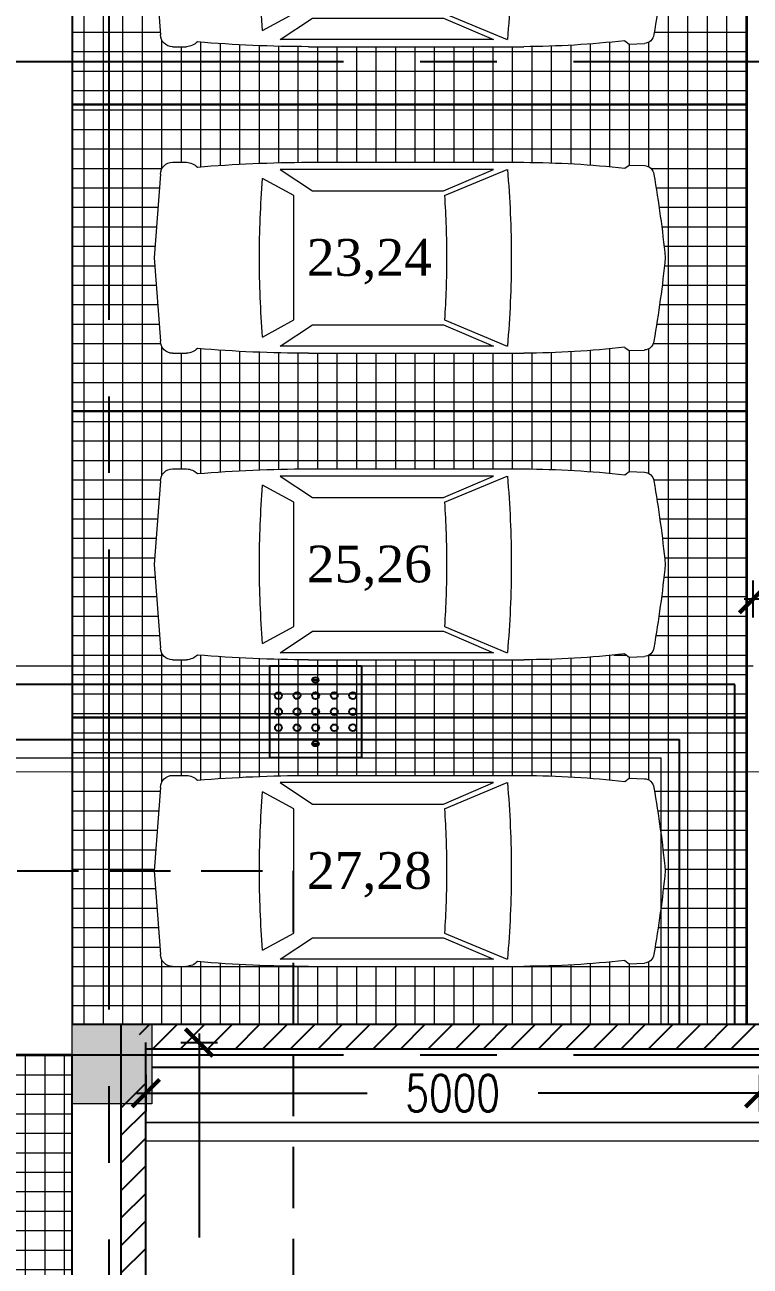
# Model space of a CAD drawing. Header units: millimetres. Extents: x -2076597 to 16308595, y -4402071 to 17875273.
# Drawn here: x -2034734 to -2028823, y -4035805 to -4025682 of the extents above; entities that cross this region are included whole.
import ezdxf
from ezdxf.lldxf.tags import DXFTag

# ---------------------------------------------------------------- set-up
doc = ezdxf.new("R2010")
doc.units = ezdxf.units.MM
doc.linetypes.add('CENTER2', pattern=[1.125, 0.75, -0.125, 0.125, -0.125])
doc.linetypes.add('DASHED2', pattern=[0.375, 0.25, -0.125])
for name, color, linetype, lineweight in [('A- REF LINES', 5, 'Continuous', 9), ('A-BOUNDARY LINES', 4, 'Continuous', 25), ('A-COL HATCH', 252, 'Continuous', 9), ('A-DETL-GENF', 92, 'Continuous', 9), ('A-ELEV FINEWALL', 6, 'Continuous', 9), ('G-IMPT', 8, 'Continuous', 9), ('S-COLS', 7, 'Continuous', 9), ('TA 01 COMMENTS', 250, 'Continuous', 9)]:
    doc.layers.add(name, color=color, linetype=linetype, lineweight=lineweight)
for name, color, linetype in [('A-CAR', 251, 'Continuous'), ('A-CAR NOS', 8, 'Continuous'), ('A-DIMS', 4, 'Continuous'), ('A-SLAB SINING', 252, 'Continuous'), ('A-WALL', 2, 'Continuous'), ('A-WALL HATCH', 8, 'Continuous'), ('PL-DRAIN', 201, 'Continuous'), ('PL-SWD', 134, 'Continuous'), ('S-BEAM', 4, 'DASHED2'), ('S-GRID', 252, 'CENTER2'), ('TABULAR', 7, 'Continuous')]:
    doc.layers.add(name, color=color, linetype=linetype)
doc.styles.add('ROMANS', font='romans.shx', dxfattribs={"width": 0.75})
doc.styles.add('TNR 300', font='times.ttf', dxfattribs={"height": 600})
tags = doc.linetypes.add('Sheet-A1-BLOCK-12$0$DASHDOT2', pattern=[0.5, 0.25, -0.125, 0, -0.125]).pattern_tags.tags
tags[10:11] = [DXFTag(74, 4), DXFTag(75, 0), DXFTag(340, '0'), DXFTag(46, 1.0), DXFTag(50, 0.0), DXFTag(44, 0.0), DXFTag(45, 0.0)]
tags[8:9] = [DXFTag(74, 4), DXFTag(75, 0), DXFTag(340, '0'), DXFTag(46, 1.0), DXFTag(50, 0.0), DXFTag(44, 0.0), DXFTag(45, 0.0)]
tags[6:7] = [DXFTag(74, 4), DXFTag(75, 0), DXFTag(340, '0'), DXFTag(46, 1.0), DXFTag(50, 0.0), DXFTag(44, 0.0), DXFTag(45, 0.0)]
tags[4:5] = [DXFTag(74, 4), DXFTag(75, 0), DXFTag(340, '0'), DXFTag(46, 1.0), DXFTag(50, 0.0), DXFTag(44, 0.0), DXFTag(45, 0.0)]
doc.dimstyles.new('DIMM-100', dxfattribs={"dimscale": 150, "dimtxt": 2, "dimasz": 1.5, "dimexe": 1, "dimexo": 0, "dimgap": 2, "dimtad": 0, "dimtoh": 1, "dimdec": 0, "dimzin": 0, "dimdsep": 46, "dimtxsty": 'ROMANS', "dimblk": 'ARCHTICK', "dimcen": 1.5, "dimdle": 0.5, "dimclrd": 8, "dimclre": 8, "dimclrt": 256, "dimazin": 0, "dimtfac": 1, "dimtdec": 0, "dimtix": 1, "dimtofl": 0, "dimtmove": 2, "dimatfit": 3, "dimldrblk": 'DOT', "dimfxl": 0, "dimtolj": 1, "dimtzin": 0, "dimarcsym": 0})
pattern_1 = [(90, (1802100.65, 14255432.13), (-158.75, 1e-14), []), (180, (1802100.65, 14255432.13), (-1e-14, -158.75), [])]

# ---------------------------------------------------------------- blocks, each defined once
blk = doc.blocks.new('CAR_0001 - CAR_dwg_AV-LSP01-273113--1_ BASEMENT')
at = {"layer": 'G-IMPT'}
for p, q in [((-2319, 915), (-2182, 915)), ((-990, 915), (1117, 915)), ((340, 589), (955, 845)), ((340, -628), (955, -884)), ((-2319, -954), (-2182, -954)), ((-990, -954), (1117, -954))]:
    blk.add_line(p, q, dxfattribs=at)
at = {"layer": 'G-IMPT', "flags": 128}
for points in [[(2103, 857), (2147, 889), (2297, 883)], [(-2436, -837), (-2500, -19), (-2436, 798)], [(-1438, 756), (-1131, 589), (-1131, -19), (-1131, -628), (-1438, -794)], [(2103, -895), (2147, -927), (2297, -921)]]:
    blk.add_lwpolyline(points, dxfattribs=at)
for points in [[(331, 636), (820, 845), (-1266, 845), (-949, 636)], [(331, -674), (820, -884), (-1266, -884), (-949, -674)]]:
    blk.add_lwpolyline(points, close=True, dxfattribs=at)
at = {"layer": 'G-IMPT'}
for centre, radius, start, end in [((-2319, 798), 117, 90, 180), ((-2190, 753), 162, 45.3243, 87.3159), ((-958, -12475), 13390, 90.1348, 94.7869), ((1063, -8363), 9278, 83.5611, 89.6612), ((2294, 789), 93.4, 4.5136, 88.1591), ((7798, -8), 9267, 175.2746, 180.0722), ((-8158, 23), 9151, 359.7334, 5.1524), ((-8484, -1119), 11039, 5.715, 9.9907), ((-6963, 56), 7323, 359.4134, 4.1768), ((7798, -31), 9267, 179.9278, 184.7254), ((-6963, -94), 7323, 355.8232, 0.5866), ((-8158, -62), 9151, 354.8476, 0.2666), ((-8484, 1080), 11039, 350.0093, 354.285), ((-2319, -837), 117, 180, 270), ((2294, -828), 93.4, 271.8409, 355.4864), ((-2190, -792), 162, 272.6841, 314.6757), ((-958, 12436), 13390, 265.2131, 269.8652), ((1063, 8324), 9278, 270.3388, 276.4389)]:
    blk.add_arc(centre, radius, start, end, dxfattribs=at)
blk = doc.blocks.new('5.5X2.5 CAR')
at = {"layer": 'A-CAR'}
blk.add_line((563485, -1042391), (563485, -1037391), dxfattribs=at)
blk.add_lwpolyline([(560985, -1042641), (563485, -1042641), (563485, -1037141), (560985, -1037141)], close=True, dxfattribs=at)
at = {"layer": 'A-CAR', "extrusion": (0, 0, -1), "xscale": 0.8333333333333715, "yscale": 0.8333333333333715, "zscale": -0.8333333333333715, "rotation": 270}
blk.add_blockref('CAR_0001 - CAR_dwg_AV-LSP01-273113--1_ BASEMENT', (-562219, -1039891), dxfattribs=at)
blk = doc.blocks.new('_ArchTick')
at = {"color": 0, "linetype": 'ByBlock', "const_width": 0.15}
blk.add_lwpolyline([(-0.5, -0.5), (0.5, 0.5)], dxfattribs=at)
blk = doc.blocks.new('*D311')
at = {"layer": 'A-DIMS', "color": 8, "linetype": 'Continuous', "lineweight": -2, "transparency": 16777216}
for p, q in [((-2033464, -4033982), (-2033164, -4033982)), ((-2033464, -4038552), (-2033164, -4038552))]:
    blk.add_line(p, q, dxfattribs=at)
at = {"layer": 'A-DIMS', "color": 8, "lineweight": -2, "transparency": 16777216}
for p, q in [((-2033314, -4033907), (-2033314, -4035571)), ((-2033314, -4038627), (-2033314, -4036964))]:
    blk.add_line(p, q, dxfattribs=at)
at = {"layer": 'Defpoints', "color": 0, "transparency": 16777216}
for p in [(-2033748, -4033982), (-2033748, -4038552), (-2033314, -4038552)]:
    blk.add_point(p, dxfattribs=at)
at = {"layer": 'A-DIMS', "color": 8, "lineweight": -2, "transparency": 16777216, "xscale": 225, "yscale": 225, "zscale": 225}
for p, rotation in [((-2033314, -4033982), 90), ((-2033314, -4038552), 270)]:
    blk.add_blockref('_ArchTick', p, dxfattribs=dict(at, rotation=rotation))
at = {"layer": 'A-DIMS', "transparency": 16777216, "insert": (-2033314, -4036267), "char_height": 300, "attachment_point": 5, "rotation": 90, "style": 'ROMANS'}
blk.add_mtext('\\A1;4570', dxfattribs=at)
blk = doc.blocks.new('_Dot')
at = {"color": 0, "linetype": 'ByBlock', "lineweight": -2}
blk.add_line((-0.5, 0), (-1, 0), dxfattribs=at)
at = {"color": 0, "linetype": 'ByBlock', "const_width": 0.5}
blk.add_lwpolyline([(-0.25, 0, 1), (0.25, 0, 1)], format="xyb", close=True, dxfattribs=at)
blk = doc.blocks.new('*D312')
at = {"layer": 'A-DIMS', "color": 8, "linetype": 'Continuous', "lineweight": -2, "transparency": 16777216}
for p, q in [((-2033748, -4034244), (-2033748, -4034544)), ((-2028748, -4034244), (-2028748, -4034544))]:
    blk.add_line(p, q, dxfattribs=at)
at = {"layer": 'A-DIMS', "color": 8, "lineweight": -2, "transparency": 16777216}
for p, q in [((-2033823, -4034394), (-2031944, -4034394)), ((-2028673, -4034394), (-2030551, -4034394))]:
    blk.add_line(p, q, dxfattribs=at)
at = {"layer": 'Defpoints', "color": 0, "transparency": 16777216}
for p in [(-2033748, -4033982), (-2028748, -4034032), (-2028748, -4034394)]:
    blk.add_point(p, dxfattribs=at)
at = {"layer": 'A-DIMS', "color": 8, "lineweight": -2, "transparency": 16777216, "xscale": 225, "yscale": 225, "zscale": 225, "rotation": 180}
blk.add_blockref('_ArchTick', (-2033748, -4034394), dxfattribs=at)
at = {"layer": 'A-DIMS', "color": 8, "lineweight": -2, "transparency": 16777216, "xscale": 225, "yscale": 225, "zscale": 225}
blk.add_blockref('_ArchTick', (-2028748, -4034394), dxfattribs=at)
at = {"layer": 'A-DIMS', "transparency": 16777216, "insert": (-2031248, -4034394), "char_height": 300, "attachment_point": 5, "style": 'ROMANS'}
blk.add_mtext('\\A1;5000', dxfattribs=at)
blk = doc.blocks.new('BASEMENT COLUMNS')
at = {"layer": 'A-COL HATCH'}
h = blk.add_hatch(color=256, dxfattribs=at)
h.paths.add_polyline_path([(-3677403.5, -18289964.2), (-3678053.5, -18289964.2), (-3678053.5, -18289314.2), (-3677403.5, -18289314.2)])
h.paths.add_polyline_path([(-3685553.5, -18289964.2), (-3686203.5, -18289964.2), (-3686203.5, -18289314.2), (-3685553.5, -18289314.2)])
h.paths.add_polyline_path([(-3685553.5, -18279314.2), (-3686203.5, -18279314.2), (-3686203.5, -18278664.2), (-3685553.5, -18278664.2)])
h.paths.add_polyline_path([(-3677403.5, -18279314.2), (-3678053.5, -18279314.2), (-3678053.5, -18278664.2), (-3677403.5, -18278664.2)])
at = {"layer": 'S-COLS'}
blk.add_lwpolyline([(-3677403.5, -18289964.2), (-3678053.5, -18289964.2), (-3678053.5, -18289314.2), (-3677403.5, -18289314.2)], close=True, dxfattribs=at)
at = {"layer": 'S-GRID', "ltscale": 5000}
for p, q in [((-3677753.5, -18306068.8), (-3677753.5, -18245240.3)), ((-3718968.2, -18281464.2), (-3653689, -18281464.2)), ((-3718968.2, -18289564.2), (-3653689, -18289564.2))]:
    blk.add_line(p, q, dxfattribs=at)
blk = doc.blocks.new('SEC LINES')
at = {"layer": 'A-ELEV FINEWALL', "color": 7, "linetype": 'Sheet-A1-BLOCK-12$0$DASHDOT2', "ltscale": 4000, "const_width": 10}
blk.add_lwpolyline([(-3817613, -18368005), (-3871757, -18368005)], dxfattribs=at)
blk = doc.blocks.new('*D412')
at = {"layer": 'A-WALL', "color": 8, "lineweight": -2, "transparency": 16777216}
for p, q in [((-2028798, -4030514), (-2028798, -4030214)), ((-2026748, -4030514), (-2026748, -4030214)), ((-2028873, -4030364), (-2028469, -4030364)), ((-2026673, -4030364), (-2027076, -4030364))]:
    blk.add_line(p, q, dxfattribs=at)
at = {"layer": 'Defpoints', "color": 0, "transparency": 16777216}
for p in [(-2026748, -4030364), (-2028798, -4030832), (-2026748, -4030832)]:
    blk.add_point(p, dxfattribs=at)
at = {"layer": 'A-WALL', "color": 8, "lineweight": -2, "transparency": 16777216, "xscale": 225, "yscale": 225, "zscale": 225, "rotation": 180}
blk.add_blockref('_ArchTick', (-2028798, -4030364), dxfattribs=at)
at = {"layer": 'A-WALL', "color": 8, "lineweight": -2, "transparency": 16777216, "xscale": 225, "yscale": 225, "zscale": 225}
blk.add_blockref('_ArchTick', (-2026748, -4030364), dxfattribs=at)
at = {"layer": 'A-WALL', "transparency": 16777216, "insert": (-2027773, -4030364), "char_height": 300, "attachment_point": 5, "style": 'ROMANS'}
blk.add_mtext('\\A1;2050', dxfattribs=at)
blk = doc.blocks.new('RRRRR')
at = {"layer": 'PL-DRAIN', "color": 20, "ltscale": 0.2}
for p, q in [((-0.816, 0.764), (-1.101, -0.194)), ((0.142, 0.479), (-0.816, 0.764)), ((0.085, 0.288), (-0.873, 0.573)), ((-0.401, 0.484), (-0.358, 0.471)), ((0.142, 0.479), (-0.142, -0.479)), ((-0.085, -0.288), (-1.044, -0.003)), ((-0.142, -0.479), (-1.101, -0.194)), ((-0.599, -0.182), (-0.556, -0.195))]:
    blk.add_line(p, q, dxfattribs=at)
at = {"layer": 'PL-DRAIN', "color": 7}
for centre, start_param, end_param in [((-0.814, 0.428), 0.000099, 6.283284), ((-0.62, 0.371), 0.00011, 6.283295), ((-0.863, 0.26), 0.000099, 6.283284), ((-0.427, 0.313), -7.053668443113281e-05, 6.283114770495155), ((-0.233, 0.256), -0.00005, 6.283135), ((-0.67, 0.203), -7.053668443113281e-05, 6.283114770495155), ((-0.477, 0.145), -0.00005, 6.283135), ((-0.04, 0.198), 5.449487416631094e-05, 6.283239802053752), ((-0.913, 0.093), -7.053668443113281e-05, 6.283114770495155), ((-0.72, 0.035), -0.00005, 6.283135), ((-0.526, -0.022), 5.449487416631094e-05, 6.283239802053752), ((-0.283, 0.088), 5.449487416631094e-05, 6.283239802053752), ((-0.09, 0.03), -0.000006, 6.283179), ((-0.333, -0.08), -0.000006, 6.283179), ((-0.14, -0.137), -0.000006, 6.283179)]:
    blk.add_ellipse(centre, major_axis=(0.0359, -0.0107), ratio=1, start_param=start_param, end_param=end_param, dxfattribs=at)
at = {"layer": 'PL-DRAIN', "color": 20, "ltscale": 0.2}
for centre, major_axis, start_param, end_param in [((-0.403, 0.485), (0.0141, -0.0042), 3.143101, 3.745302), ((-0.403, 0.485), (0.0141, -0.0042), 2.539735, 3.141935), ((-0.39, 0.489), (0.0278, -0.0082), 3.744111, 4.170375), ((-0.394, 0.474), (0.0277, -0.0083), 2.116493, 2.542756), ((-0.379, 0.499), (0.0422, -0.0125), 4.170063, 4.467787), ((-0.401, 0.484), (0.00226, -0.00067), 0.001249, 6.284434), ((-0.39, 0.459), (0.0421, -0.0126), 1.817098, 2.114821), ((-0.368, 0.517), (0.0623, -0.0185), 4.468697, 4.713306), ((-0.391, 0.438), (0.0623, -0.0185), 1.571855, 1.816463), ((-0.368, 0.517), (0.0623, -0.0185), -1.570167, -1.325558), ((-0.391, 0.438), (0.0623, -0.0185), 1.327089, 1.571698), ((-0.369, 0.496), (0.0422, -0.0125), -1.324996, -1.027272), ((-0.358, 0.471), (0.00226, -0.00067), 0.001249, 6.284434), ((-0.381, 0.456), (0.0422, -0.0125), 1.029324, 1.327047), ((-0.365, 0.482), (0.0278, -0.0082), -1.028254, -0.60199), ((-0.37, 0.466), (0.0278, -0.0083), 0.603555, 1.029818), ((-0.356, 0.471), (0.0141, -0.0042), -0.601712, 0.000488), ((-0.356, 0.471), (0.0141, -0.0042), 0.001727, 0.603928), ((-0.601, -0.182), (0.0141, -0.0042), 3.143187, 3.745387), ((-0.601, -0.182), (0.0141, -0.0042), 2.539735, 3.141935), ((-0.588, -0.177), (0.0278, -0.0083), 3.745898, 4.172161), ((-0.592, -0.193), (0.0278, -0.0082), 2.113428, 2.539692), ((-0.577, -0.167), (0.0422, -0.0125), 4.170518, 4.468242), ((-0.599, -0.182), (0.00226, -0.00067), -0.000976, 6.282209), ((-0.589, -0.207), (0.0422, -0.0125), 1.815128, 2.112852), ((-0.566, -0.149), (0.0623, -0.0185), 4.468696, 4.713305), ((-0.59, -0.228), (0.0623, -0.0185), 1.571582, 1.816191), ((-0.566, -0.149), (0.0623, -0.0185), -1.570172, -1.325564), ((-0.59, -0.228), (0.0623, -0.0185), 1.327208, 1.571816), ((-0.567, -0.17), (0.0422, -0.0125), -1.324992, -1.027269), ((-0.556, -0.195), (0.00226, -0.00067), -0.000976, 6.282209), ((-0.579, -0.21), (0.0422, -0.0125), 1.029126, 1.32685), ((-0.563, -0.185), (0.0278, -0.0083), -1.026884, -0.600621), ((-0.568, -0.2), (0.0278, -0.0082), 0.602135, 1.028398), ((-0.554, -0.196), (0.0141, -0.0042), -0.602334, -0.000133), ((-0.554, -0.196), (0.0141, -0.0042), -0.000243, 0.601958)]:
    blk.add_ellipse(centre, major_axis=major_axis, ratio=1, start_param=start_param, end_param=end_param, dxfattribs=at)
blk = doc.blocks.new('plumbing lines')
at = {"layer": 'PL-DRAIN', "lineweight": -2, "ltscale": 0.25}
blk.add_line((-3724770, -18289314), (-3724770, -18287143), dxfattribs=at)
for points in [[(-3732870, -18286393), (-3753456, -18286393), (-3753456, -18287143), (-3724770, -18287143)], [(-3724020, -18286393), (-3732120, -18286393)], [(-3728920, -18289514), (-3724770, -18289514)], [(-3724770, -18289514), (-3717996, -18289515)], [(-3728970, -18290264), (-3717996, -18290265)]]:
    blk.add_lwpolyline(points, dxfattribs=at)
at = {"layer": 'PL-SWD'}
for p, q in [((-3724170, -18289314), (-3724170, -18286543)), ((-3724620, -18289314), (-3724620, -18286993))]:
    blk.add_line(p, q, dxfattribs=at)
for points in [[(-3732720, -18286543), (-3753306, -18286543), (-3753306, -18286993), (-3724620, -18286993)], [(-3724170, -18286543), (-3732270, -18286543)], [(-3728920, -18289664), (-3724620, -18289664)], [(-3724620, -18289664), (-3717996, -18289665)], [(-3728970, -18290114), (-3717996, -18290115)]]:
    blk.add_lwpolyline(points, dxfattribs=at)
at = {"layer": 'PL-DRAIN', "linetype": 'Continuous', "xscale": 750.0000000000097, "yscale": 750.0000000000097, "zscale": 750.0000000000097, "rotation": 16.55853624291834}
blk.add_blockref('RRRRR', (-3727213, -18286768), dxfattribs=at)
blk = doc.blocks.new('beams')
at = {"layer": 'S-BEAM', "color": 8, "linetype": 'DASHED2', "ltscale": 2000}
for p, q in [((-3732526, -18299627), (-3729526, -18299627)), ((-3729526, -18299627), (-3729526, -18304827))]:
    blk.add_line(p, q, dxfattribs=at)

msp = doc.modelspace()

# ---------------------------------------------------------------- hatches: boundary and pattern name
at = {"layer": 'A-DETL-GENF'}
h = msp.add_hatch(dxfattribs=at)
h.set_pattern_fill('ANSI37', color=252, scale=50, angle=45)
h.set_pattern_definition(pattern_1)
h.paths.add_polyline_path([(-2034347.9, -4023832.1), (-2032547.9, -4023832.1), (-2032547.9, -4024304.4, 0.0175034), (-2033328, -4024342.3, 0.1853014), (-2033416.6, -4024303.4), (-2033530.8, -4024303.4, 0.4142136), (-2033628.1, -4024400.7), (-2033681.4, -4025082.1), (-2033628.1, -4025763.5, 0.4142136), (-2033530.8, -4025860.8), (-2033416.6, -4025860.8, 0.1853014), (-2033328, -4025821.9, 0.0175034), (-2032547.9, -4025859.8), (-2032547.9, -4026332.1), (-2034347.9, -4026332.1)])
h.paths.add_polyline_path([(-2032547.9, -4025859.8, 0.0027974), (-2032423, -4025860.8), (-2030666.9, -4025860.8, 0.026623), (-2029845.6, -4025812.2), (-2029809.2, -4025838.7), (-2029683.6, -4025833.7, 0.3820904), (-2029608.5, -4025762, 0.0186586), (-2029514.7, -4025082.1, 0.0186586), (-2029608.5, -4024402.2, 0.377706), (-2029682.4, -4024330.5), (-2029809.2, -4024325.5), (-2029845.6, -4024352, 0.026623), (-2030666.9, -4024303.4), (-2032423, -4024303.4, 0.0027974), (-2032547.9, -4024304.4), (-2032547.9, -4023832.1), (-2029097.9, -4023832.1), (-2028847.9, -4023832.1), (-2028847.9, -4026332.1), (-2032547.9, -4026332.1)])
h = msp.add_hatch(dxfattribs=at)
h.set_pattern_fill('ANSI37', color=252, scale=50, angle=45)
h.set_pattern_definition(pattern_1)
h.paths.add_polyline_path([(-2034347.9, -4026332.1), (-2032547.9, -4026332.1), (-2032547.9, -4026804.4, 0.0175034), (-2033328, -4026842.3, 0.1853014), (-2033416.6, -4026803.4), (-2033530.8, -4026803.4, 0.4142136), (-2033628.1, -4026900.7), (-2033681.4, -4027582.1), (-2033628.1, -4028263.5, 0.4142136), (-2033530.8, -4028360.8), (-2033416.6, -4028360.8, 0.1853014), (-2033328, -4028321.9, 0.0175034), (-2032547.9, -4028359.8), (-2032547.9, -4028832.1), (-2034347.9, -4028832.1)])
h.paths.add_polyline_path([(-2032547.9, -4028359.8, 0.0027974), (-2032423, -4028360.8), (-2030666.9, -4028360.8, 0.026623), (-2029845.6, -4028312.2), (-2029809.2, -4028338.7), (-2029683.6, -4028333.7, 0.3820904), (-2029608.5, -4028262, 0.0186586), (-2029514.7, -4027582.1, 0.0186586), (-2029608.5, -4026902.2, 0.377706), (-2029682.4, -4026830.5), (-2029809.2, -4026825.5), (-2029845.6, -4026852, 0.026623), (-2030666.9, -4026803.4), (-2032423, -4026803.4, 0.0027974), (-2032547.9, -4026804.4), (-2032547.9, -4026332.1), (-2029097.9, -4026332.1), (-2028847.9, -4026332.1), (-2028847.9, -4028832.1), (-2032547.9, -4028832.1)])
h = msp.add_hatch(dxfattribs=at)
h.set_pattern_fill('ANSI37', color=252, scale=50, angle=45)
h.set_pattern_definition(pattern_1)
h.paths.add_polyline_path([(-2034347.9, -4028832.1), (-2032547.9, -4028832.1), (-2032547.9, -4029304.4, 0.0175034), (-2033328, -4029342.3, 0.1853014), (-2033416.6, -4029303.4), (-2033530.8, -4029303.4, 0.4142136), (-2033628.1, -4029400.7), (-2033681.4, -4030082.1), (-2033628.1, -4030763.5, 0.4142136), (-2033530.8, -4030860.8), (-2033416.6, -4030860.8, 0.1853014), (-2033328, -4030821.9, 0.0175034), (-2032547.9, -4030859.8), (-2032547.9, -4031332.1), (-2034347.9, -4031332.1)])
h.paths.add_polyline_path([(-2032547.9, -4030859.8, 0.0027974), (-2032423, -4030860.8), (-2030666.9, -4030860.8, 0.026623), (-2029845.6, -4030812.2), (-2029809.2, -4030838.7), (-2029683.6, -4030833.7, 0.3820904), (-2029608.5, -4030762, 0.0186586), (-2029514.7, -4030082.1, 0.0186586), (-2029608.5, -4029402.2, 0.377706), (-2029682.4, -4029330.5), (-2029809.2, -4029325.5), (-2029845.6, -4029352, 0.026623), (-2030666.9, -4029303.4), (-2032423, -4029303.4, 0.0027974), (-2032547.9, -4029304.4), (-2032547.9, -4028832.1), (-2029097.9, -4028832.1), (-2028847.9, -4028832.1), (-2028847.9, -4031332.1), (-2032547.9, -4031332.1)])
h = msp.add_hatch(dxfattribs=at)
h.set_pattern_fill('ANSI37', color=252, scale=50, angle=45)
h.set_pattern_definition(pattern_1)
h.paths.add_polyline_path([(-2034347.9, -4031332.1), (-2032547.9, -4031332.1), (-2032547.9, -4031804.4, 0.0175034), (-2033328, -4031842.3, 0.1853014), (-2033416.6, -4031803.4), (-2033530.8, -4031803.4, 0.4142136), (-2033628.1, -4031900.7), (-2033681.4, -4032582.1), (-2033628.1, -4033263.5, 0.4142136), (-2033530.8, -4033360.8), (-2033416.6, -4033360.8, 0.1853014), (-2033328, -4033321.9, 0.0175034), (-2032547.9, -4033359.8), (-2032547.9, -4033832.1), (-2034347.9, -4033832.1)])
h.paths.add_polyline_path([(-2032547.9, -4033359.8, 0.0027974), (-2032423, -4033360.8), (-2030666.9, -4033360.8, 0.026623), (-2029845.6, -4033312.2), (-2029809.2, -4033338.7), (-2029683.6, -4033333.7, 0.3820904), (-2029608.5, -4033262, 0.0186586), (-2029514.7, -4032582.1, 0.0186586), (-2029608.5, -4031902.2, 0.377706), (-2029682.4, -4031830.5), (-2029809.2, -4031825.5), (-2029845.6, -4031852, 0.026623), (-2030666.9, -4031803.4), (-2032423, -4031803.4, 0.0027974), (-2032547.9, -4031804.4), (-2032547.9, -4031332.1), (-2029097.9, -4031332.1), (-2028847.9, -4031332.1), (-2028847.9, -4033832.1), (-2032547.9, -4033832.1)])
h = msp.add_hatch(dxfattribs=at)
h.set_pattern_fill('ANSI37', color=252, scale=50, angle=45)
h.set_pattern_definition([(90, (1802100.65, 14255183.97), (-158.75, 1e-14), []), (180, (1802100.65, 14255183.97), (-1e-14, -158.75), [])])
h.paths.add_polyline_path([(-2034347.9, -4034082.1), (-2034347.9, -4035882.1), (-2034820.2, -4035882.1, 0.0175034), (-2034858, -4035102, 0.1853014), (-2034819.2, -4035013.3), (-2034819.2, -4034899.2, 0.4142136), (-2034916.5, -4034801.8), (-2035597.9, -4034748.6), (-2036279.2, -4034801.8, 0.4142136), (-2036376.6, -4034899.2), (-2036376.6, -4035013.3, 0.1853014), (-2036337.7, -4035102, 0.0175034), (-2036375.6, -4035882.1), (-2036847.9, -4035882.1), (-2036847.9, -4034082.1)])
h.paths.add_polyline_path([(-2036375.6, -4035882.1, 0.0027974), (-2036376.6, -4036007), (-2036376.6, -4037763, 0.026623), (-2036327.9, -4038584.4), (-2036354.5, -4038620.8), (-2036349.5, -4038746.3, 0.3820904), (-2036277.8, -4038821.5, 0.0186586), (-2035597.9, -4038915.2, 0.0186586), (-2034918, -4038821.5, 0.377706), (-2034846.3, -4038747.5), (-2034841.3, -4038620.8), (-2034867.8, -4038584.4, 0.026623), (-2034819.2, -4037763), (-2034819.2, -4036007, 0.0027974), (-2034820.2, -4035882.1), (-2034347.9, -4035882.1), (-2034347.9, -4039332.1), (-2034347.9, -4039582.1), (-2036847.9, -4039582.1), (-2036847.9, -4035882.1)])
at = {"layer": 'A-SLAB SINING'}
h = msp.add_hatch(dxfattribs=at)
h.set_pattern_fill('ANSI32', color=8, scale=10, angle=325)
h.set_pattern_definition([(10, (1802100.65, 14255482.13), (-16.5399889, 93.80293847), []), (10, (1802137.43, 14255456.37), (-16.5399889, 93.80293847), [])])
h.paths.add_polyline_path([(-2022028.5, -4030055.7), (-2021493.8, -4026192.6), (-2021692, -4026165.1), (-2022226.6, -4030028.3)])
edge = h.paths.add_edge_path()
edge.add_line((-2023947.9, -4007482.1), (-2023947.9, -4007682.1))
edge.add_line((-2023947.9, -4007682.1), (-2022348.1, -4007682.1))
edge.add_arc((-2022348.1, -4010482.1), 2800, -7.87985, 90, ccw=False)
edge.add_line((-2019574.5, -4010866), (-2020107.8, -4014719.2))
edge.add_line((-2020107.8, -4014719.2), (-2019909.7, -4014746.7))
edge.add_line((-2019909.7, -4014746.7), (-2019376.4, -4010893.4))
edge.add_arc((-2022348.1, -4010482.1), 3000, 352.12015, 449.99998)
edge.add_line((-2022348.1, -4007482.1), (-2023947.9, -4007482.1))
h.paths.add_polyline_path([(-2053677.7, -4014544), (-2058975.9, -4026634), (-2058792.7, -4026714.3), (-2053494.6, -4014624.2)])
at = {"layer": 'A-WALL HATCH'}
h = msp.add_hatch(dxfattribs=at)
h.set_pattern_fill('ANSI31', color=256, scale=50)
h.set_pattern_definition([(45, (1802100.65, 14255482.13), (-112.2532015, 112.2532015), [])])
h.paths.add_polyline_path([(-2033747.9, -4037782.1), (-2033947.9, -4037782.1), (-2033947.9, -4038552.1), (-2033747.9, -4038552.1)])
edge = h.paths.add_edge_path()
edge.add_arc((-2034047.9, -4034082.1), 300, -70.52878, 0, ccw=False)
edge.add_line((-2033947.9, -4034364.9), (-2033947.9, -4037182.1))
edge.add_line((-2033947.9, -4037182.1), (-2033747.9, -4037182.1))
edge.add_line((-2033747.9, -4037182.1), (-2033747.9, -4034082.1))
edge = h.paths.add_edge_path()
edge.add_line((-2028747.9, -4033832.1), (-2033882, -4033832.1))
edge.add_arc((-2034067.6, -4034101.6), 327.2, 12.26089, 55.45058, ccw=False)
edge.add_line((-2033747.9, -4034032.1), (-2028747.9, -4034032.1))
edge.add_line((-2028747.9, -4034032.1), (-2028747.9, -4033832.1))

# ---------------------------------------------------------------- linework, layer by layer
at = {"layer": 'A-WALL'}
for p, q in [((-2033947.9, -4033832.1), (-2028747.9, -4033832.1)), ((-2033947.9, -4038552.1), (-2033947.9, -4033832.1)), ((-2033747.9, -4038552.1), (-2033747.9, -4033982.1)), ((-2033747.9, -4034032.1), (-2028747.9, -4034032.1))]:
    msp.add_line(p, q, dxfattribs=at)

# ---------------------------------------------------------------- block references
at = {"layer": 'A- REF LINES'}
msp.add_blockref('SEC LINES', (1802100.7, 14336231.1), dxfattribs=at)
at = {"layer": 'A-BOUNDARY LINES', "rotation": 90.00000000000001}
for p in [(-3071489.1, -4587317), (-3071489.1, -4589817), (-3071489.1, -4592317), (-3071489.1, -4594817)]:
    msp.add_blockref('5.5X2.5 CAR', p, dxfattribs=at)
at = {"layer": 'A-BOUNDARY LINES'}
msp.add_blockref('5.5X2.5 CAR', (-2597832.7, -2996940.9), dxfattribs=at)
at = {"layer": 'A-WALL'}
msp.add_blockref('beams', (1696978.1, 14267045), dxfattribs=at)
at = {"layer": 'TA 01 COMMENTS', "color": 2}
msp.add_blockref('plumbing lines', (1695222.2, 14255482.1), dxfattribs=at)
at = {"layer": 'TABULAR'}
msp.add_blockref('BASEMENT COLUMNS', (1643705.6, 14255482.1), dxfattribs=at)

# ---------------------------------------------------------------- texts
at = {"layer": 'A-CAR NOS', "char_height": 300, "attachment_point": 1, "style": 'TNR 300'}
for s, insert in [('23,24', (-2032436, -4027428.7)), ('25,26', (-2032436, -4029928.7)), ('27,28', (-2032436, -4032428.7))]:
    msp.add_mtext_dynamic_manual_height_columns(s, width=413.088, gutter_width=4500, heights=[0], dxfattribs=dict(at, insert=insert))

# ---------------------------------------------------------------- dimensions: what is measured, and where the dimension line sits
at = {"layer": 'A-DIMS'}
dim = msp.add_linear_dim(base=(-2033313.8, -4038552.1), p1=(-2033747.9, -4033982.1), p2=(-2033747.9, -4038552.1), angle=90, dimstyle='DIMM-100', override={"dimfxlon": 1}, dxfattribs=at)
dim.commit()
dim.dimension.update_dxf_attribs({"geometry": '*D311', "text_midpoint": (-2033313.8, -4036267.1)})
dim = msp.add_linear_dim(base=(-2028747.9, -4034393.8), p1=(-2033747.9, -4033982.1), p2=(-2028747.9, -4034032.1), dimstyle='DIMM-100', override={"dimfxlon": 1}, dxfattribs=at)
dim.commit()
dim.dimension.update_dxf_attribs({"geometry": '*D312', "text_midpoint": (-2031247.9, -4034393.8)})
at = {"layer": 'A-WALL'}
dim = msp.add_linear_dim(base=(-2026747.9, -4030363.8), p1=(-2028797.9, -4030832.1), p2=(-2026747.9, -4030832.1), dimstyle='DIMM-100', override={"dimfxlon": 1}, dxfattribs=at)
dim.commit()
dim.dimension.update_dxf_attribs({"geometry": '*D412', "text_midpoint": (-2027772.9, -4030363.8)})

doc.saveas('drawing.dxf')
